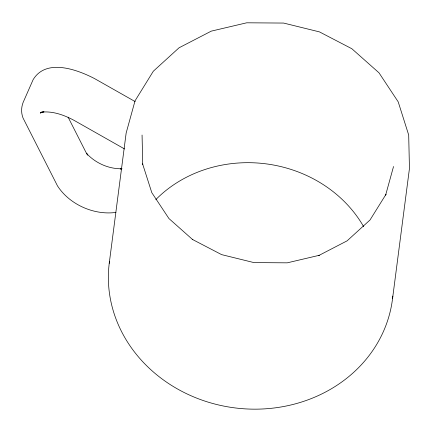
<?xml version="1.0" encoding="UTF-8"?>
<svg xmlns="http://www.w3.org/2000/svg" width="431" height="431" viewBox="0 0 431 431"><rect width="100%" height="100%" fill="white"/><g stroke="black" fill="none" stroke-linecap="round" stroke-linejoin="round"><path stroke-width="0.65" d="M109.232 263.314L126.148 133.05L135.048 100.811L153.328 71.212L179.048 47.793L211.255 31.14L246.721 22.8L283.636 23.064L319.495 31.905L351.841 48.73L378.989 72.807L398.206 101.851L408.696 135.048L409.45 168.494L392.533 298.758M393.535 166.506L385.637 195.119L386.009 194.3L370.046 219.95L347.127 240.827L318.805 255.502L319.236 255.314L287.251 262.835L253.951 262.598L221.609 254.624L192.436 239.447L192.797 239.733L168.925 218.533L151.798 192.646L142.586 163.845L142.736 164.734L142.063 135.043M40.719 113.089L41.435 112.189M41.22 112.146L40.293 112.997L41.737 112.184M41.651 112.152L40.6 112.663L44.027 111.823L41.99 112.076C53.272 111.058 64.354 115.131 74.143 120.4L124.575 148.97M122.011 168.634L120.335 169L121.666 168.833M115.907 212.424C94.006 215.408 69.547 204.58 57.501 185.906L23.037 118.013C21.076 112.949 21.178 107.454 23.129 102.411L33.139 79.633C46.165 58.077 77.214 69.596 94.561 78.593L135.183 101.608M121.72 168.769C108.66 169 95.445 163.09 86.631 153.501L87.757 155.085L85.99 152.385L68.114 117.173M392.83 296.124A142.753 127.867 7.4 0 1 235.52 407.979A142.753 127.867 7.4 0 1 109.496 261.342M155.839 199.58A126.714 113.504 7.4 0 1 363.635 226.658"/></g></svg>
